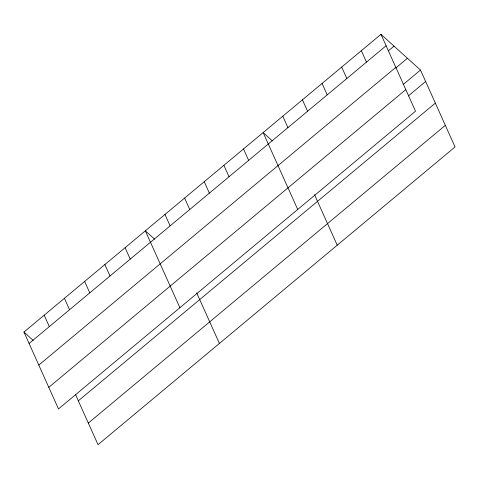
<?xml version="1.0" encoding="UTF-8"?>
<svg xmlns="http://www.w3.org/2000/svg" width="479" height="479" viewBox="0 0 479 479"><rect width="100%" height="100%" fill="white"/><g stroke="black" fill="none" stroke-linecap="round" stroke-linejoin="round"><path stroke-width="0.72" d="M380.973 34.326L415.527 111.206L58.504 408.934L23.95 332.049L380.973 34.326L420.496 70.066L455.05 146.951L98.027 444.674L75.586 394.75M29.087 343.485L386.11 45.756M388.409 50.798L394.019 46.122M38.793 365.082L395.816 67.353M395.672 68.096L407.455 58.27M403.108 84.567L420.496 70.066M48.798 387.337L405.821 89.609M408.246 96.004L425.633 81.496M78.317 400.821L435.345 103.099M88.322 423.077L445.344 125.348M272.395 140.928L263.157 132.575L297.71 209.455M154.579 239.177L145.341 230.824L179.888 307.704M23.95 332.049L33.189 340.407M361.34 50.702L366.477 62.132M341.701 67.072L346.838 78.508M322.068 83.448L327.205 94.884M302.429 99.824L307.566 111.26M282.79 116.199L287.933 127.63M314.493 194.6L337.234 245.2M243.518 148.951L248.655 160.381M223.885 165.327L229.022 176.757M204.246 181.703L209.383 193.133M184.613 198.072L189.75 209.509M164.974 214.448L170.111 225.884M196.671 292.849L219.412 343.449M125.109 247.697L130.246 259.127M104.877 264.57L110.014 276M84.645 281.436L89.783 292.873M64.414 298.309L69.551 309.739M44.182 315.182L49.319 326.612"/></g></svg>
